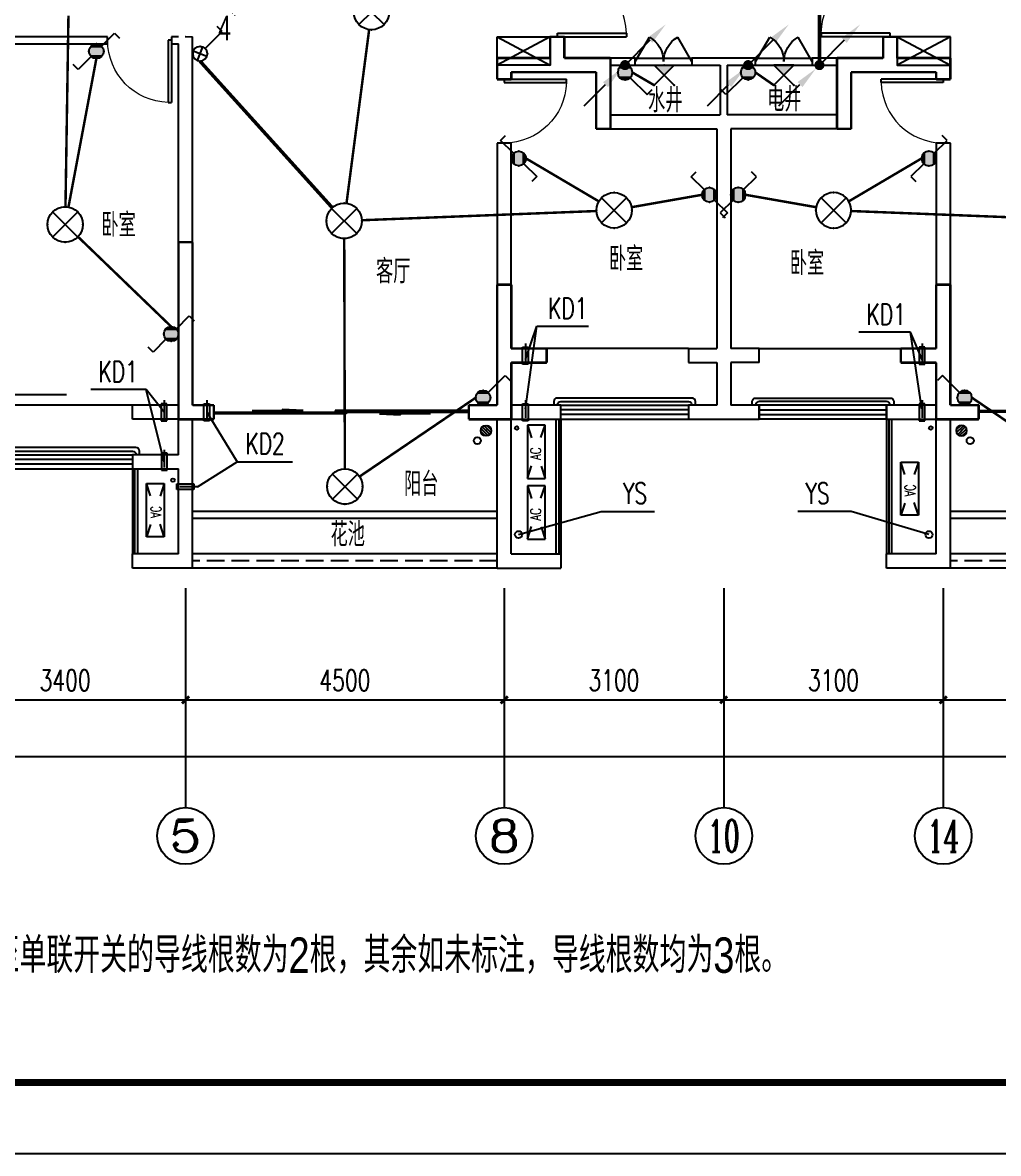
# Model space of a CAD drawing. Extents: x -993182 to -819982, y 169304 to 600104.
# Drawn here: x -979249 to -965471, y 298104 to 314068 of the extents above; entities that cross this region are included whole.
import ezdxf
from ezdxf.enums import TextEntityAlignment as Align

# ---------------------------------------------------------------- set-up
doc = ezdxf.new("R2010")
doc.units = 0
doc.header["$LTSCALE"] = 1000
doc.header["$MEASUREMENT"] = 0
doc.linetypes.add('DASH', pattern=[0.35, 0.25, -0.1])
for name, color, linetype in [('AXIS', 3, 'Continuous'), ('AXIS_TEXT', 7, 'Continuous'), ('DIM-照明', 3, 'Continuous'), ('DIM_LEAD', 3, 'Continuous'), ('EQUIP-照明', 3, 'Continuous'), ('kan', 146, 'Continuous'), ('KTIAO', 124, 'Continuous'), ('LWIRE', 4, 'Continuous'), ('PUB_TEXT', 7, 'Continuous'), ('PUB_TITLE', 146, 'Continuous'), ('TEL_TEXT', 7, 'Continuous'), ('VPIPE-污水', 2, 'Continuous'), ('WALL', 4, 'Continuous'), ('WINDOW', 2, 'Continuous'), ('WIRE-应急', 1, 'DASH'), ('WIRE-照明', 1, 'Continuous'), ('冷凝水管', 6, 'Continuous'), ('家具', 187, 'Continuous'), ('栏杆', 169, 'Continuous'), ('空调、空调洞', 66, 'Continuous'), ('面层', 215, 'Continuous')]:
    doc.layers.add(name, color=color, linetype=linetype)
doc.layers.add('RENDERING', color=125, linetype='Continuous', lineweight=13)
doc.styles.add('_ROMANC', font='romanc__.ttf', dxfattribs={"width": 0.700005})
doc.styles.add('_TCH_AXIS', font='COMPLEX', dxfattribs={"bigfont": 'GBCBIG'})
doc.styles.add('_TCH_DIM', font='SIMPLEX', dxfattribs={"bigfont": 'GBCBIG'})
doc.styles.add('_TCH_DIM_T3', font='SIMPLEX', dxfattribs={"width": 0.705882, "bigfont": 'GBCBIG'})
doc.styles.add('_TEL_DIM', font='ICED', dxfattribs={"width": 0.8, "height": 3.5, "bigfont": 'BZHZ'})
doc.styles.add('COMPLEX', font='COMPLEX')
doc.styles.add('DIM_FONT', font='simplex_.ttf', dxfattribs={"width": 0.7, "bigfont": 'GBCBIG'})
doc.styles.get("Standard").update_dxf_attribs({"font": 'gbenor.shx', "bigfont": 'gbcbig.shx'})
doc.styles.add('电-ele', font='ICED.shx', dxfattribs={"width": 0.8, "bigfont": 'BZHZ.shx'})
doc.dimstyles.new('_TCH_ARCH&&100', dxfattribs={"dimtxt": 297.5, "dimasz": 100, "dimexe": 250, "dimexo": 300, "dimgap": 126.25, "dimtad": 1, "dimdec": 0, "dimzin": 0, "dimdsep": 46, "dimtxsty": '_TCH_DIM_T3', "dimblk": 'ARCHTICK', "dimcen": 0.09, "dimclrt": 7, "dimazin": 2, "dimtfac": 1, "dimtdec": 0, "dimtix": 1, "dimtmove": 2, "dimatfit": 3, "dimfxl": 0, "dimtolj": 1, "dimtzin": 0, "dimarcsym": 0})

# ---------------------------------------------------------------- blocks, each defined once
blk = doc.blocks.new('90304092557924')
at = {"layer": 'KTIAO'}
for p, q in [((-375, 125), (-198, 66)), ((-375, 125), (-375, -125)), ((375, 125), (-375, 125)), ((375, 125), (198, 66)), ((375, -125), (375, 125)), ((-203, -68), (-375, -125)), ((-375, -125), (375, -125)), ((200, -67), (375, -125))]:
    blk.add_line(p, q, dxfattribs=at)
at = {"layer": 'KTIAO', "style": '_ROMANC', "width": 0.7}
blk.add_text('AC', height=148.6, dxfattribs=at).set_placement((-113, -66))
at = {"layer": 'KTIAO', "style": 'DIM_FONT', "oblique": 0, "width": 0.6, "flags": 9}
for tag in ['XSIZE', 'YSIZE']:
    blk.add_attdef(tag, (-375, -125), '', height=0.5, dxfattribs=at)
blk = doc.blocks.new('TRHH')
at = {"color": 6}
for centre in [(-249202, -461390), (-233616, -461390), (-252617, -471151), (-230201, -471151), (-244307, -473179), (-238511, -473179)]:
    blk.add_circle(centre, 50, dxfattribs=at)
blk = doc.blocks.new('q4')
at = {"color": 3, "const_width": 35}
for points in [[(-524560, -496495), (-524560, -496195)], [(-524560, -496195), (-524360, -496195)], [(-524360, -496495), (-524360, -496195)], [(-519860, -496495), (-519860, -496195)], [(-519860, -496195), (-519660, -496195)], [(-519660, -496495), (-519660, -496195)], [(-525310, -496495), (-524560, -496495)], [(-525310, -496795), (-525310, -496495)], [(-524360, -496495), (-523710, -496495)], [(-523710, -497495), (-523710, -496495)], [(-520510, -496495), (-519860, -496495)], [(-520510, -497495), (-520510, -496495)], [(-519660, -496495), (-518910, -496495)], [(-518910, -496795), (-518910, -496495)], [(-525110, -496795), (-525310, -496795)], [(-525110, -496695), (-524560, -496695)], [(-525110, -496795), (-525110, -496695)], [(-524560, -496695), (-523910, -496695)], [(-523910, -497495), (-523910, -496695)], [(-520310, -496695), (-519660, -496695)], [(-520310, -497495), (-520310, -496695)], [(-519660, -496695), (-519110, -496695)], [(-519110, -496795), (-519110, -496695)], [(-518910, -496795), (-519110, -496795)], [(-523710, -497495), (-523910, -497495)], [(-520310, -497495), (-520510, -497495)], [(-529810, -501595), (-529810, -499095)], [(-529810, -499095), (-529610, -499095)], [(-529610, -501395), (-529610, -499095)], [(-525310, -500595), (-525310, -499695)], [(-525310, -499695), (-525110, -499695)], [(-525110, -500595), (-525110, -499695)], [(-519110, -500595), (-519110, -499695)], [(-519110, -499695), (-518910, -499695)], [(-518910, -500595), (-518910, -499695)], [(-525310, -501395), (-525310, -500595)], [(-525110, -500595), (-524610, -500595)], [(-524610, -500595), (-524610, -500795)], [(-519610, -500595), (-519110, -500595)], [(-519610, -500795), (-519610, -500595)], [(-518910, -501395), (-518910, -500595)], [(-525110, -501595), (-525110, -500795)], [(-525110, -500795), (-524610, -500795)], [(-519610, -500795), (-519110, -500795)], [(-519110, -501595), (-519110, -500795)], [(-529610, -501395), (-529310, -501395)], [(-529310, -501395), (-529310, -501595)], [(-525710, -501395), (-525310, -501395)], [(-525710, -501595), (-525710, -501395)], [(-518910, -501395), (-518510, -501395)], [(-518510, -501395), (-518510, -501595)], [(-529810, -501595), (-529310, -501595)], [(-525710, -501595), (-525110, -501595)], [(-519110, -501595), (-518510, -501595)]]:
    blk.add_lwpolyline(points, dxfattribs=at)
blk = doc.blocks.new('A$C06D6341B')
at = {"layer": '空调、空调洞', "linetype": 'DASH'}
for p, q in [((40, 0), (40, 340)), ((80, 290), (0, 290)), ((0, 290), (0, 50)), ((80, 50), (80, 290)), ((0, 50), (80, 50))]:
    blk.add_line(p, q, dxfattribs=at)
blk = doc.blocks.new('$lvtry$00000171')
for p, q in [((-74, 11), (-11, 74)), ((-70, -27), (27, 70)), ((-53, -53), (53, 53)), ((-27, -70), (70, 27)), ((11, -74), (74, -11))]:
    blk.add_line(p, q)
blk.add_circle((0, 0), 75)
blk.add_point((0, 0))
blk = doc.blocks.new('kt')
at = {"layer": 'DIM_LEAD'}
for p, q in [((-435444, -797559), (-435281, -797092)), ((-435442, -798259), (-435281, -797092)), ((-435442, -798259), (-435281, -797092)), ((-435442, -798259), (-435281, -797092)), ((-435442, -798259), (-435281, -797092)), ((-435442, -798259), (-435281, -797092)), ((-435281, -797092), (-434552, -797092)), ((-430007, -797175), (-430735, -797175)), ((-429846, -798259), (-430007, -797175)), ((-429846, -798259), (-430007, -797175)), ((-429846, -798259), (-430007, -797175)), ((-429846, -798259), (-430007, -797175)), ((-429846, -798259), (-430007, -797175)), ((-429844, -797559), (-430007, -797175)), ((-440799, -797985), (-441580, -797985)), ((-440544, -799004), (-440799, -797985)), ((-440544, -799004), (-440799, -797985)), ((-440544, -799004), (-440799, -797985)), ((-440544, -799004), (-440799, -797985)), ((-440544, -799004), (-440799, -797985)), ((-440546, -798304), (-440799, -797985)), ((-439944, -798304), (-439515, -799004)), ((-439944, -798304), (-439515, -799004)), ((-439944, -798304), (-439515, -799004)), ((-439944, -798304), (-439515, -799004)), ((-439944, -798304), (-439515, -799004)), ((-440076, -799358), (-439515, -799004)), ((-439515, -799004), (-438735, -799004))]:
    blk.add_line(p, q, dxfattribs=at)
at = {"layer": 'VPIPE-污水'}
for centre in [(-436124, -798706, -76424), (-429164, -798706, -76424)]:
    blk.add_circle(centre, 50, dxfattribs=at)
at = {"layer": '冷凝水管'}
for centre in [(-435567, -798527, -76424), (-429721, -798527, -76424), (-440422, -799264, -76424)]:
    blk.add_circle(centre, 25, dxfattribs=at)
at = {"layer": '家具', "rotation": 89.99999999999999}
blk.add_blockref('$lvtry$00000171', (-436001, -798565, -76424), dxfattribs=at)
at = {"layer": '家具', "yscale": -1, "rotation": 90.00000000000001}
blk.add_blockref('$lvtry$00000171', (-429287, -798565, -76424), dxfattribs=at)
at = {"layer": '空调、空调洞', "xscale": -1}
for p, rotation in [((-435484, -797334, -76424), 180), ((-439984, -798134, -76424), 180), ((-435484, -798134, -76424), 180), ((-440076, -799318, -76424), 90)]:
    blk.add_blockref('A$C06D6341B', p, dxfattribs=dict(at, rotation=rotation))
at = {"layer": '空调、空调洞'}
for p, rotation in [((-429804, -797334, -76424), 180.0000000000046), ((-440506, -798134, -76424), 180), ((-429804, -798134, -76424), 180.0000000000046), ((-440504, -798834, -76424), 180)]:
    blk.add_blockref('A$C06D6341B', p, dxfattribs=dict(at, rotation=rotation))
at = {"layer": 'DIM_LEAD', "color": 7, "style": '_TCH_DIM', "width": 0.705882}
for s, p in [('KD1', (-435127, -796987)), ('KD1', (-430630, -797070)), ('KD1', (-441475, -797880)), ('KD2', (-439400, -798899))]:
    blk.add_text(s, height=297.5, dxfattribs=at).set_placement(p)
blk = doc.blocks.new('trh')
at = {"layer": 'DIM_LEAD'}
for p, q in [((-244307, -473179), (-243142, -472851)), ((-243142, -472851), (-242388, -472851)), ((-239608, -472851), (-240362, -472851)), ((-238511, -473179), (-239608, -472851))]:
    blk.add_line(p, q, dxfattribs=at)
at = {"layer": 'DIM_LEAD', "color": 7, "style": '_TCH_DIM', "width": 0.705882}
for p in [(-242833, -472746), (-240257, -472746)]:
    blk.add_text('YS', height=297.5, dxfattribs=at).set_placement(p)
blk = doc.blocks.new('$DorLib2D$00000131')
at = {"color": 0, "linetype": 'Continuous'}
for p, q in [((0.15, 0.125), (0.2319, 0.1973)), ((0.2319, 0.1973), (0.2319, 0.125)), ((-0.5, 0.125), (-0.5, 0)), ((0.0192, 0.125), (-0.5, 0.125)), ((0.0192, 0), (0.0192, 0.125)), ((0.35, 0.125), (0.15, 0.125)), ((-0.5, 0), (0.0192, 0)), ((-0.024, 0), (0.5, 0)), ((-0.024, -0.125), (-0.024, 0)), ((0.5, 0), (0.5, -0.125)), ((-0.35, -0.125), (-0.15, -0.125)), ((-0.2319, -0.1973), (-0.2319, -0.125)), ((-0.15, -0.125), (-0.2319, -0.1973)), ((0.5, -0.125), (-0.024, -0.125))]:
    blk.add_line(p, q, dxfattribs=at)
blk = doc.blocks.new('$DorLib2D$00000001')
for p, q in [((0.45, 0.975), (0.5, 0.975)), ((0.45, 0), (0.45, 0.975)), ((0.5, 0), (0.5, 0.975)), ((0.5, 0), (0.45, 0))]:
    blk.add_line(p, q)
at = {"lineweight": 13}
blk.add_arc((0.475, 0), 0.975, 91.4693, 180, dxfattribs=at)
blk = doc.blocks.new('$WINLIB2D$00000001')
at = {"color": 0}
for points in [[(-0.5, 0.5), (-0.5, -0.5)], [(-0.5, 0.5), (0.5, 0.5)], [(0.5, -0.5), (0.5, 0.5)], [(0.5, 0.1667), (-0.5, 0.1667)], [(0.5, -0.1667), (-0.5, -0.1667)], [(-0.5, -0.5), (0.5, -0.5)]]:
    blk.add_lwpolyline(points, dxfattribs=at)
blk = doc.blocks.new('$DorLib2D$00000231')
at = {"color": 0}
for p, q in [((-0.5, 0), (-0.25, 0.433)), ((0.5, 0), (0.25, 0.433))]:
    blk.add_line(p, q, dxfattribs=at)
for centre, start, end in [((-0.5, 0), 0, 60), ((0.5, 0), 120, 180)]:
    blk.add_arc(centre, 0.5, start, end, dxfattribs=at)
blk = doc.blocks.new('_AXISO')
blk.add_circle((0, 0), 0.5)
at = {"layer": 'AXIS_TEXT', "style": 'COMPLEX', "width": 1.041667}
blk.add_attdef('A', text='', height=0.56, dxfattribs=at).set_placement((-0.25, -0.28), (0.25, -0.28), align=Align.FIT)
blk = doc.blocks.new('_ArchTick')
at = {"color": 0, "linetype": 'ByBlock', "const_width": 0.4}
blk.add_lwpolyline([(-0.5, -0.5), (0.5, 0.5)], dxfattribs=at)
blk = doc.blocks.new('*D886')
at = {"layer": 'AXIS', "color": 0, "lineweight": -2}
for p, q in [((-343309, -438237), (-343309, -440863)), ((-287609, -438237), (-287609, -440863)), ((-343309, -440613), (-287609, -440613))]:
    blk.add_line(p, q, dxfattribs=at)
at = {"layer": 'Defpoints', "color": 0}
for p in [(-343309, -437937), (-287609, -437937), (-287609, -440613)]:
    blk.add_point(p, dxfattribs=at)
at = {"layer": 'AXIS', "color": 0, "lineweight": -2, "xscale": 100, "yscale": 100, "zscale": 100, "rotation": 180}
blk.add_blockref('_ArchTick', (-343309, -440613), dxfattribs=at)
at = {"layer": 'AXIS', "color": 0, "lineweight": -2, "xscale": 100, "yscale": 100, "zscale": 100}
blk.add_blockref('_ArchTick', (-287609, -440613), dxfattribs=at)
at = {"layer": 'AXIS', "color": 7, "insert": (-315459, -440338), "char_height": 297.5, "attachment_point": 5, "style": '_TCH_DIM_T3'}
blk.add_mtext('\\A1;55700', dxfattribs=at)
blk = doc.blocks.new('*D889')
at = {"layer": 'AXIS', "color": 0, "lineweight": -2}
for p, q in [((-341509, -438237), (-341509, -440063)), ((-338109, -438237), (-338109, -440063)), ((-341509, -439813), (-338109, -439813))]:
    blk.add_line(p, q, dxfattribs=at)
at = {"layer": 'Defpoints', "color": 0}
for p in [(-341509, -437937), (-338109, -437937), (-338109, -439813)]:
    blk.add_point(p, dxfattribs=at)
at = {"layer": 'AXIS', "color": 0, "lineweight": -2, "xscale": 100, "yscale": 100, "zscale": 100, "rotation": 180}
blk.add_blockref('_ArchTick', (-341509, -439813), dxfattribs=at)
at = {"layer": 'AXIS', "color": 0, "lineweight": -2, "xscale": 100, "yscale": 100, "zscale": 100}
blk.add_blockref('_ArchTick', (-338109, -439813), dxfattribs=at)
at = {"layer": 'AXIS', "color": 7, "insert": (-339809, -439538), "char_height": 297.5, "attachment_point": 5, "style": '_TCH_DIM_T3'}
blk.add_mtext('\\A1;3400', dxfattribs=at)
blk = doc.blocks.new('*D890')
at = {"layer": 'AXIS', "color": 0, "lineweight": -2}
for p, q in [((-338109, -438237), (-338109, -440063)), ((-333609, -438237), (-333609, -440063)), ((-338109, -439813), (-333609, -439813))]:
    blk.add_line(p, q, dxfattribs=at)
at = {"layer": 'Defpoints', "color": 0}
for p in [(-338109, -437937), (-333609, -437937), (-333609, -439813)]:
    blk.add_point(p, dxfattribs=at)
at = {"layer": 'AXIS', "color": 0, "lineweight": -2, "xscale": 100, "yscale": 100, "zscale": 100, "rotation": 180}
blk.add_blockref('_ArchTick', (-338109, -439813), dxfattribs=at)
at = {"layer": 'AXIS', "color": 0, "lineweight": -2, "xscale": 100, "yscale": 100, "zscale": 100}
blk.add_blockref('_ArchTick', (-333609, -439813), dxfattribs=at)
at = {"layer": 'AXIS', "color": 7, "insert": (-335859, -439538), "char_height": 297.5, "attachment_point": 5, "style": '_TCH_DIM_T3'}
blk.add_mtext('\\A1;4500', dxfattribs=at)
blk = doc.blocks.new('*D891')
at = {"layer": 'AXIS', "color": 0, "lineweight": -2}
for p, q in [((-333609, -438237), (-333609, -440063)), ((-330509, -438237), (-330509, -440063)), ((-333609, -439813), (-330509, -439813))]:
    blk.add_line(p, q, dxfattribs=at)
at = {"layer": 'Defpoints', "color": 0}
for p in [(-333609, -437937), (-330509, -437937), (-330509, -439813)]:
    blk.add_point(p, dxfattribs=at)
at = {"layer": 'AXIS', "color": 0, "lineweight": -2, "xscale": 100, "yscale": 100, "zscale": 100, "rotation": 180}
blk.add_blockref('_ArchTick', (-333609, -439813), dxfattribs=at)
at = {"layer": 'AXIS', "color": 0, "lineweight": -2, "xscale": 100, "yscale": 100, "zscale": 100}
blk.add_blockref('_ArchTick', (-330509, -439813), dxfattribs=at)
at = {"layer": 'AXIS', "color": 7, "insert": (-332059, -439538), "char_height": 297.5, "attachment_point": 5, "style": '_TCH_DIM_T3'}
blk.add_mtext('\\A1;3100', dxfattribs=at)
blk = doc.blocks.new('*D892')
at = {"layer": 'AXIS', "color": 0, "lineweight": -2}
for p, q in [((-330509, -438237), (-330509, -440063)), ((-327409, -438237), (-327409, -440063)), ((-330509, -439813), (-327409, -439813))]:
    blk.add_line(p, q, dxfattribs=at)
at = {"layer": 'Defpoints', "color": 0}
for p in [(-330509, -437937), (-327409, -437937), (-327409, -439813)]:
    blk.add_point(p, dxfattribs=at)
at = {"layer": 'AXIS', "color": 0, "lineweight": -2, "xscale": 100, "yscale": 100, "zscale": 100, "rotation": 180}
blk.add_blockref('_ArchTick', (-330509, -439813), dxfattribs=at)
at = {"layer": 'AXIS', "color": 0, "lineweight": -2, "xscale": 100, "yscale": 100, "zscale": 100}
blk.add_blockref('_ArchTick', (-327409, -439813), dxfattribs=at)
at = {"layer": 'AXIS', "color": 7, "insert": (-328959, -439538), "char_height": 297.5, "attachment_point": 5, "style": '_TCH_DIM_T3'}
blk.add_mtext('\\A1;3100', dxfattribs=at)
blk = doc.blocks.new('*D893')
at = {"layer": 'AXIS', "color": 0, "lineweight": -2}
for p, q in [((-327409, -438237), (-327409, -440063)), ((-322909, -438237), (-322909, -440063)), ((-327409, -439813), (-322909, -439813))]:
    blk.add_line(p, q, dxfattribs=at)
at = {"layer": 'Defpoints', "color": 0}
for p in [(-327409, -437937), (-322909, -437937), (-322909, -439813)]:
    blk.add_point(p, dxfattribs=at)
at = {"layer": 'AXIS', "color": 0, "lineweight": -2, "xscale": 100, "yscale": 100, "zscale": 100, "rotation": 180}
blk.add_blockref('_ArchTick', (-327409, -439813), dxfattribs=at)
at = {"layer": 'AXIS', "color": 0, "lineweight": -2, "xscale": 100, "yscale": 100, "zscale": 100}
blk.add_blockref('_ArchTick', (-322909, -439813), dxfattribs=at)
at = {"layer": 'AXIS', "color": 7, "insert": (-325159, -439538), "char_height": 297.5, "attachment_point": 5, "style": '_TCH_DIM_T3'}
blk.add_mtext('\\A1;4500', dxfattribs=at)
blk = doc.blocks.new('$equip$00002539')
for p, q in [((-0.354, 0.354), (0.354, -0.354)), ((0.354, 0.354), (-0.354, -0.354))]:
    blk.add_line(p, q)
at = {"const_width": 0.04}
blk.add_lwpolyline([(-0.5, 0, 1), (0.5, 0, 1), (-0.5, 0, 0.911406)], format="xyb", dxfattribs=at)
blk.add_circle((0, 0), 0.5)
for p in [(0, 0.5), (-0.5, 0), (0.5, 0), (0, -0.5)]:
    blk.add_point(p)
at = {"color": 7, "style": '_TEL_DIM', "flags": 1}
blk.add_attdef('A', text='', height=0.00002, dxfattribs=at).set_placement((0, 0), align=Align.MIDDLE_CENTER)
blk = doc.blocks.new('$equip$00001208')
for p, q in [((0.147, 0.356), (0.512, 0.72)), ((0.512, 0.72), (0.653, 0.579)), ((-0.147, 0.061), (-0.512, -0.304)), ((-0.512, -0.304), (-0.653, -0.162))]:
    blk.add_line(p, q)
blk.add_circle((0, 0.208), 0.208)
for points in [[(-0.104, 0.389), (0.104, 0.389), (-0.18, 0.312), (0.18, 0.312)], [(0, 0.417), (0, 0.417), (-0.104, 0.389), (0.104, 0.389)], [(-0.18, 0.312), (0.18, 0.312), (-0.208, 0.208), (0.208, 0.208)], [(-0.18, 0.104), (0.18, 0.104), (-0.208, 0.208), (0.208, 0.208)], [(-0.104, 0.028), (0.104, 0.028), (-0.18, 0.104), (0.18, 0.104)], [(0, 0), (0, 0), (-0.104, 0.028), (0.104, 0.028)]]:
    blk.add_solid(points)
at = {"layer": 'EQUIP-照明'}
for p in [(0, 0.417), (-0.208, 0.208), (0, 0), (0.208, 0.208)]:
    blk.add_point(p, dxfattribs=at)
at = {"layer": 'EQUIP-照明', "flags": 9}
blk.add_attdef('A', (0, 0), '', height=0.00002, dxfattribs=at)
blk = doc.blocks.new('$equip$00001154')
for p, q in [((0, 0.283), (0, -0.283)), ((0, 0.283), (0.566, -0.283)), ((0.566, 0.283), (0, -0.283))]:
    blk.add_line(p, q)
for p in [(0, 0.004), (0.283, 0), (0.566, 0.283), (0.566, -0.283)]:
    blk.add_point(p)
blk.add_solid([(0, -0.283), (0.283, 0), (0, 0.283)])
at = {"layer": 'TEL_TEXT', "style": '_TEL_DIM', "flags": 1}
blk.add_attdef('A', text='', height=0.00002, dxfattribs=at).set_placement((0, 0), align=Align.MIDDLE_CENTER)
blk = doc.blocks.new('$equip$00001962')
for p, q in [((0.147, 0.356), (0.625, 0.833)), ((0.625, 0.833), (0.766, 0.692))]:
    blk.add_line(p, q)
blk.add_circle((0, 0.208), 0.208)
for p in [(0, 0.417), (-0.208, 0.208), (0, 0), (0.208, 0.208)]:
    blk.add_point(p)
for points in [[(-0.104, 0.389), (0.104, 0.389), (-0.18, 0.313), (0.18, 0.313)], [(0, 0.417), (0, 0.417), (-0.104, 0.389), (0.104, 0.389)], [(-0.18, 0.313), (0.18, 0.313), (-0.208, 0.208), (0.208, 0.208)], [(-0.18, 0.104), (0.18, 0.104), (-0.208, 0.208), (0.208, 0.208)], [(-0.104, 0.028), (0.104, 0.028), (-0.18, 0.104), (0.18, 0.104)], [(0, 0), (0, 0), (-0.104, 0.028), (0.104, 0.028)]]:
    blk.add_solid(points)
at = {"layer": 'TEL_TEXT', "style": '_TEL_DIM', "flags": 1}
blk.add_attdef('A', text='', height=0.00002, dxfattribs=at).set_placement((0, 0), align=Align.MIDDLE_CENTER)
blk = doc.blocks.new('$TelecSys$00000081')
for p, q in [((0.104, 0.104), (0.104, 0.104)), ((-0.104, -0.104), (-0.104, -0.104)), ((-1.15, -1.15), (-0.55, -0.55))]:
    blk.add_line(p, q)
at = {"const_width": 0.142}
blk.add_lwpolyline([(0.071, 0, 1), (-0.071, 0, 1)], format="xyb", close=True, dxfattribs=at)
blk.add_solid([(-0.62, -0.48), (-0.48, -0.62), (-0.1, -0.1)])
at = {"width": 0.8, "flags": 9}
blk.add_attdef('A', (0, 0), '', height=0.00002, rotation=180, dxfattribs=at)
blk = doc.blocks.new('$TelecSys$00000079')
for p, q in [((0.7, 0.7), (0, 0)), ((0.104, 0.104), (0.104, 0.104)), ((-0.104, -0.104), (-0.104, -0.104))]:
    blk.add_line(p, q)
at = {"const_width": 0.142}
blk.add_lwpolyline([(-0.071, 0, 1), (0.071, 0, 1)], format="xyb", close=True, dxfattribs=at)
blk.add_solid([(0.63, 0.77), (0.77, 0.63), (1.15, 1.15)])
at = {"width": 0.8, "flags": 9}
blk.add_attdef('A', (0, 0), '', height=0.00002, dxfattribs=at)
blk = doc.blocks.new('$TELECSYS$00000095')
blk.add_line((0.4, 0.4), (-0.4, -0.4))
at = {"width": 0.8}
blk.add_attdef('N', text='', height=1, dxfattribs=at).set_placement((-0.017, 1.056), align=Align.MIDDLE)
blk = doc.blocks.new('$TelecSys$00000152')
blk.add_blockref('$TELECSYS$00000095', (0, 0))
at = {"style": '_TEL_DIM', "width": 0.7}
blk.add_attdef('N', text='', height=0.875, dxfattribs=at).set_placement((-0.015, 0.924), align=Align.MIDDLE)
blk = doc.blocks.new('$equip$00003183')
for p, q in [((0.147, 0.356), (0.625, 0.833)), ((0.625, 0.833), (0.766, 0.692)), ((-0.076, 0.402), (0.076, 0.014)), ((-0.194, 0.132), (0.194, 0.285))]:
    blk.add_line(p, q)
blk.add_circle((0, 0.208), 0.208)
for p in [(0, 0.417), (-0.208, 0.208), (0, 0), (0.208, 0.208)]:
    blk.add_point(p)
at = {"flags": 9}
blk.add_attdef('A', (0, 0), '', height=0.00002, dxfattribs=at)
blk = doc.blocks.new('5#、7#楼参照')
at = {"layer": 'AXIS'}
for p, q in [((-338108.8, -439891.3), (-338108.8, -441333.5)), ((-333608.8, -439891.3), (-333608.8, -441333.5)), ((-330508.8, -439891.3), (-330508.8, -441333.5)), ((-327408.8, -439891.3), (-327408.8, -441333.5))]:
    blk.add_line(p, q, dxfattribs=at)
at = {"layer": 'DIM_LEAD', "color": 245}
blk.add_line((-340558.9, -435500.4), (-339789.5, -435500.4), dxfattribs=at)
at = {"layer": 'kan'}
for p, q in [((-332808.8, -435850.9), (-332808.8, -437750.9)), ((-328208.8, -435850.9), (-328208.8, -437750.9)), ((-338858.8, -436550.9), (-338858.8, -437750.9))]:
    blk.add_line(p, q, dxfattribs=at)
at = {"layer": 'kan', "color": 124, "elevation": 0}
for points in [[(-333708.8, -437150.9), (-338008.8, -437150.9), (-338008.8, -437150.9)], [(-333708.8, -437250.9), (-338008.8, -437250.9)], [(-323008.8, -437150.9), (-327308.8, -437150.9), (-327308.8, -437150.9)], [(-323008.8, -437250.9), (-327308.8, -437250.9)]]:
    blk.add_lwpolyline(points, dxfattribs=at)
at = {"layer": 'kan'}
for points in [[(-333708.8, -437750.9), (-338008.8, -437750.9)], [(-323008.8, -437750.9), (-327308.8, -437750.9)], [(-333708.8, -437950.9), (-338008.8, -437950.9)], [(-323008.8, -437950.9), (-327308.8, -437950.9)]]:
    blk.add_lwpolyline(points, dxfattribs=at)
at = {"layer": 'kan', "linetype": 'DASH'}
for points in [[(-333708.8, -437850.9), (-338008.8, -437850.9)], [(-323008.8, -437850.9), (-327308.8, -437850.9)]]:
    blk.add_lwpolyline(points, dxfattribs=at)
at = {"layer": 'PUB_TITLE'}
blk.add_lwpolyline([(-354342.7, -446215.5), (-270242.7, -446215.5), (-270242.7, -386815.5), (-354342.7, -386815.5)], close=True, dxfattribs=at)
at = {"layer": 'PUB_TITLE', "const_width": 100}
blk.add_lwpolyline([(-351842.7, -445215.5), (-271242.7, -445215.5), (-271242.7, -387815.5), (-351842.7, -387815.5)], close=True, dxfattribs=at)
at = {"layer": 'WALL'}
for p, q in [((-339208.8, -430450.9), (-341408.8, -430450.9)), ((-341408.8, -430550.9), (-339208.8, -430550.9)), ((-339208.8, -430550.9), (-339208.8, -430450.9)), ((-338208.8, -430450.9), (-338308.8, -430450.9)), ((-338308.8, -430450.9), (-338308.8, -430550.9)), ((-338308.8, -430550.9), (-338208.8, -430550.9)), ((-338208.8, -435650.9), (-338208.8, -430550.9)), ((-338112.6, -430447.3), (-338108.9, -430447.2)), ((-338108.9, -430447.2), (-338008.8, -430450.9)), ((-338008.8, -430550.9), (-338008.8, -430450.9)), ((-338008.8, -435650.9), (-338008.8, -430550.9)), ((-332758.8, -430450.9), (-332958.8, -430450.9)), ((-332958.8, -430450.9), (-332958.8, -430750.9)), ((-332758.8, -430750.9), (-332758.8, -430450.9)), ((-328058.8, -430450.9), (-328258.8, -430450.9)), ((-328258.8, -430450.9), (-328258.8, -430750.9)), ((-328058.8, -430750.9), (-328058.8, -430450.9)), ((-333708.8, -430750.9), (-333708.8, -431050.9)), ((-333708.8, -430750.9), (-332958.8, -430750.9)), ((-332758.8, -430750.9), (-332208.8, -430750.9)), ((-332208.8, -430750.9), (-332108.8, -430750.9)), ((-331758.8, -430750.9), (-332108.8, -430750.9)), ((-332108.8, -430850.9), (-331758.8, -430850.9)), ((-332108.8, -430950.9), (-332108.8, -430850.9)), ((-331758.8, -430850.9), (-331758.8, -430750.9)), ((-330508.8, -430750.9), (-330958.8, -430750.9)), ((-330958.8, -430750.9), (-330958.8, -430850.9)), ((-330958.8, -430850.9), (-330558.8, -430850.9)), ((-330558.8, -430850.9), (-330558.8, -431550.9)), ((-330058.8, -430750.9), (-330508.8, -430750.9)), ((-330458.8, -430850.9), (-330458.8, -431550.9)), ((-330458.8, -430850.9), (-330058.8, -430850.9)), ((-330058.8, -430850.9), (-330058.8, -430750.9)), ((-328808.8, -430750.9), (-329258.8, -430750.9)), ((-329258.8, -430750.9), (-329258.8, -430850.9)), ((-329258.8, -430850.9), (-328908.8, -430850.9)), ((-328908.8, -430850.9), (-328908.8, -431550.9)), ((-328258.8, -430750.9), (-328808.8, -430750.9)), ((-327308.8, -430750.9), (-328058.8, -430750.9)), ((-327308.8, -431050.9), (-327308.8, -430750.9)), ((-333508.8, -431050.9), (-333508.8, -430950.9)), ((-333508.8, -430950.9), (-332858.8, -430950.9)), ((-332858.8, -430950.9), (-332308.8, -430950.9)), ((-332308.8, -430950.9), (-332308.8, -431750.9)), ((-332108.8, -430950.9), (-332108.8, -431550.9)), ((-332108.8, -430950.9), (-332108.8, -430950.9)), ((-328708.8, -430950.9), (-328708.8, -431750.9)), ((-328158.8, -430950.9), (-328708.8, -430950.9)), ((-327508.8, -430950.9), (-328158.8, -430950.9)), ((-327508.8, -430950.9), (-327508.8, -431050.9)), ((-333708.8, -431050.9), (-333508.8, -431050.9)), ((-327508.8, -431050.9), (-327308.8, -431050.9)), ((-332108.8, -431550.9), (-330558.8, -431550.9)), ((-328908.8, -431550.9), (-330458.8, -431550.9)), ((-332308.8, -431750.9), (-330608.8, -431750.9)), ((-330608.8, -431750.9), (-330608.8, -434850.9)), ((-328708.8, -431750.9), (-330408.8, -431750.9)), ((-330408.8, -431750.9), (-330408.8, -434850.9)), ((-333508.8, -431950.9), (-333708.8, -431950.9)), ((-333708.8, -431950.9), (-333708.8, -434950.9)), ((-333508.8, -434850.9), (-333508.8, -431950.9)), ((-327308.8, -431950.9), (-327508.8, -431950.9)), ((-327508.8, -431950.9), (-327508.8, -434850.9)), ((-327308.8, -434950.9), (-327308.8, -431950.9)), ((-333508.8, -434850.9), (-333008.8, -434850.9)), ((-333008.8, -434850.9), (-333008.8, -435050.9)), ((-331008.8, -434850.9), (-330608.8, -434850.9)), ((-331008.8, -434850.9), (-331008.8, -435050.9)), ((-330008.8, -434850.9), (-330408.8, -434850.9)), ((-330008.8, -435050.9), (-330008.8, -434850.9)), ((-327508.8, -434850.9), (-328008.8, -434850.9)), ((-328008.8, -435050.9), (-328008.8, -434850.9)), ((-333708.8, -435650.9), (-333708.8, -434950.9)), ((-327308.8, -435650.9), (-327308.8, -434950.9)), ((-333508.8, -435050.9), (-333008.8, -435050.9)), ((-333508.8, -435650.9), (-333508.8, -435050.9)), ((-331008.8, -435050.9), (-330608.8, -435050.9)), ((-330608.8, -435050.9), (-330608.8, -435650.9)), ((-330408.8, -435050.9), (-330408.8, -435650.9)), ((-330008.8, -435050.9), (-330408.8, -435050.9)), ((-327508.8, -435050.9), (-328008.8, -435050.9)), ((-327508.8, -435650.9), (-327508.8, -435050.9)), ((-338208.8, -435650.9), (-338858.8, -435650.9)), ((-338858.8, -435850.9), (-338858.8, -435650.9)), ((-337708.8, -435650.9), (-338008.8, -435650.9)), ((-337708.8, -435850.9), (-337708.8, -435650.9)), ((-333708.8, -435650.9), (-334108.8, -435650.9)), ((-334108.8, -435650.9), (-334108.8, -435850.9)), ((-332808.8, -435650.9), (-333508.8, -435650.9)), ((-332808.8, -435850.9), (-332808.8, -435650.9)), ((-330608.8, -435650.9), (-331008.8, -435650.9)), ((-331008.8, -435650.9), (-331008.8, -435850.9)), ((-330008.8, -435650.9), (-330408.8, -435650.9)), ((-330008.8, -435850.9), (-330008.8, -435650.9)), ((-327508.8, -435650.9), (-328208.8, -435650.9)), ((-328208.8, -435650.9), (-328208.8, -435850.9)), ((-326908.8, -435650.9), (-327308.8, -435650.9)), ((-326908.8, -435850.9), (-326908.8, -435650.9)), ((-338208.8, -435850.9), (-338858.8, -435850.9)), ((-338208.8, -436350.9), (-338208.8, -435850.9)), ((-338008.8, -435850.9), (-337708.8, -435850.9)), ((-338008.8, -436450.9), (-338008.8, -435850.9)), ((-334108.8, -435850.9), (-333708.8, -435850.9)), ((-333708.8, -437950.9), (-333708.8, -435850.9)), ((-333508.8, -435850.9), (-332808.8, -435850.9)), ((-333508.8, -437750.9), (-333508.8, -435850.9)), ((-331008.8, -435850.9), (-330508.8, -435850.9)), ((-330508.8, -435850.9), (-330008.8, -435850.9)), ((-328208.8, -435850.9), (-327508.8, -435850.9)), ((-327508.8, -437750.9), (-327508.8, -435850.9)), ((-327308.8, -435850.9), (-326908.8, -435850.9)), ((-327308.8, -437950.9), (-327308.8, -435850.9)), ((-338208.8, -436350.9), (-338858.8, -436350.9)), ((-338858.8, -436350.9), (-338858.8, -436550.9)), ((-338008.8, -437950.9), (-338008.8, -436450.9)), ((-338858.8, -436550.9), (-338208.8, -436550.9)), ((-338208.8, -437750.9), (-338208.8, -436550.9)), ((-338208.8, -437750.9), (-338858.8, -437750.9)), ((-338858.8, -437950.9), (-338858.8, -437750.9)), ((-333508.8, -437750.9), (-332808.8, -437750.9)), ((-332808.8, -437750.9), (-332808.8, -437950.9)), ((-327508.8, -437750.9), (-328208.8, -437750.9)), ((-328208.8, -437950.9), (-328208.8, -437750.9)), ((-338008.8, -437950.9), (-338858.8, -437950.9)), ((-333708.8, -437950.9), (-332808.8, -437950.9)), ((-327308.8, -437950.9), (-328208.8, -437950.9))]:
    blk.add_line(p, q, dxfattribs=at)
at = {"layer": 'WINDOW'}
for p, q in [((-331758.8, -430750.9, 0), (-330958.8, -430750.9, 0)), ((-331758.8, -430850.9, 0), (-330958.8, -430850.9, 0)), ((-330058.8, -430750.9, 0), (-329258.8, -430750.9, 0)), ((-330058.8, -430850.9, 0), (-329258.8, -430850.9, 0)), ((-331008.8, -434850.9), (-333008.8, -434850.9)), ((-330008.8, -434850.9), (-328008.8, -434850.9)), ((-338858.8, -435650.9), (-340958.8, -435650.9))]:
    blk.add_line(p, q, dxfattribs=at)
at = {"layer": '家具'}
for points in [[(-333708.8, -430450.9), (-332958.8, -430450.9), (-332958.8, -430850.9), (-333708.8, -430850.9)], [(-327308.8, -430450.9), (-328058.8, -430450.9), (-328058.8, -430850.9), (-327308.8, -430850.9)]]:
    blk.add_lwpolyline(points, close=True, dxfattribs=at)
for points in [[(-332958.8, -430450.9), (-333708.8, -430850.9)], [(-333708.8, -430450.9), (-332958.8, -430850.9)], [(-328058.8, -430450.9), (-327308.8, -430850.9)], [(-327308.8, -430450.9), (-328058.8, -430850.9)]]:
    blk.add_lwpolyline(points, dxfattribs=at)
at = {"layer": '栏杆'}
for p, q in [((-332878.8, -435850.9), (-332878.8, -437750.9)), ((-332838.8, -435850.9), (-332838.8, -437750.9)), ((-328178.8, -435850.9), (-328178.8, -437750.9)), ((-328138.8, -435850.9), (-328138.8, -437750.9)), ((-338828.8, -436550.9), (-338828.8, -437750.9)), ((-338788.8, -436550.9), (-338788.8, -437750.9))]:
    blk.add_line(p, q, dxfattribs=at)
for points in [[(-330908.8, -435650.9), (-330908.8, -435600.9, 0.4142136), (-330958.8, -435550.9), (-332858.8, -435550.9, 0.4142136), (-332908.8, -435600.9), (-332908.8, -435650.9)], [(-332858.8, -435650.9), (-332858.8, -435650.9, -0.4142136), (-332808.8, -435600.9), (-331008.8, -435600.9, -0.4142136), (-330958.8, -435650.9), (-330958.8, -435650.9)], [(-330108.8, -435650.9), (-330108.8, -435600.9, -0.4142136), (-330058.8, -435550.9), (-328158.8, -435550.9, -0.4142136), (-328108.8, -435600.9), (-328108.8, -435650.9)], [(-328158.8, -435650.9), (-328158.8, -435650.9, 0.4142136), (-328208.8, -435600.9), (-330008.8, -435600.9, 0.4142136), (-330058.8, -435650.9), (-330058.8, -435650.9)], [(-338758.8, -436350.9), (-338758.8, -436300.9, 0.4142136), (-338808.8, -436250.9), (-341008.8, -436250.9, 0.4142136), (-341058.8, -436300.9), (-341058.8, -436350.9)], [(-341008.8, -436350.9), (-341008.8, -436350.9, -0.4142136), (-340958.8, -436300.9), (-338858.8, -436300.9, -0.4142136), (-338808.8, -436350.9), (-338808.8, -436350.9)]]:
    blk.add_lwpolyline(points, format="xyb", dxfattribs=at)
at = {"color": 6}
blk.add_blockref('TRHH', (-89100, 35700), dxfattribs=at)
at = {"layer": 'AXIS'}
ref = blk.add_blockref('_AXISO', (-338108.8, -441733.5), dxfattribs=dict(at, xscale=800, yscale=800, zscale=800))
ref.add_attrib('A', '5', dxfattribs={"layer": 'AXIS_TEXT', "height": 452.5, "style": '_TCH_AXIS', "width": 1.5}).set_placement((-338335.1, -441959.8), (-337882.5, -441959.8), align=Align.FIT)
ref = blk.add_blockref('_AXISO', (-333608.8, -441733.5), dxfattribs=dict(at, xscale=800, yscale=800, zscale=800))
ref.add_attrib('A', '8', dxfattribs={"layer": 'AXIS_TEXT', "height": 452.5, "style": '_TCH_AXIS', "width": 1.5}).set_placement((-333835.1, -441959.8), (-333382.5, -441959.8), align=Align.FIT)
ref = blk.add_blockref('_AXISO', (-330508.8, -441733.5), dxfattribs=dict(at, xscale=800, yscale=800, zscale=800))
ref.add_attrib('A', '10', dxfattribs={"layer": 'AXIS_TEXT', "height": 452.55, "style": '_TCH_AXIS', "width": 0.724138}).set_placement((-330735.1, -441959.8), (-330282.5, -441959.8), align=Align.FIT)
ref = blk.add_blockref('_AXISO', (-327408.8, -441733.5), dxfattribs=dict(at, xscale=800, yscale=800, zscale=800))
ref.add_attrib('A', '14', dxfattribs={"layer": 'AXIS_TEXT', "height": 452.55, "style": '_TCH_AXIS', "width": 0.677419}).set_placement((-327635.1, -441959.8), (-327182.5, -441959.8), align=Align.FIT)
at = {"layer": 'RENDERING', "rotation": 90}
for p in [(-333156.6, -436310.5), (-333156.6, -437166.4)]:
    blk.add_blockref('90304092557924', p, dxfattribs=at)
at = {"layer": 'RENDERING', "xscale": -1, "rotation": 270}
for p in [(-327886, -436830.4), (-338534.9, -437133.9)]:
    blk.add_blockref('90304092557924', p, dxfattribs=at)
at = {"layer": 'WINDOW'}
for name, p, xscale, yscale, zscale, rotation in [('$DorLib2D$00000001', (-332858.8, -429950.9), 1000, 1000, 1000, 270), ('$DorLib2D$00000001', (-328158.8, -429950.9), 1000, -1000, 1000, 270), ('$DorLib2D$00000001', (-338758.8, -430500.9), 900, -900, 900, 359.9999999989485), ('$DorLib2D$00000231', (-331358.8, -430800.9), -800, 800, -800, 359.9999999999875), ('$DorLib2D$00000231', (-329658.8, -430800.9), -800, 800, -800, 359.9999999999882), ('$DorLib2D$00000001', (-333608.8, -431500.9), 900, -900, 900, 90.00000000003497), ('$DorLib2D$00000001', (-327408.8, -431500.9), 900, 900, 900, 90), ('$WINLIB2D$00000001', (-331908.8, -435750.9), -1800, 200, -1800, 180), ('$DorLib2D$00000131', (-325108.8, -435750.9), 3600, 200, 3600, 180), ('$WINLIB2D$00000001', (-339908.8, -436450.9), 2100, -200, 2100, 359.9999999999843)]:
    blk.add_blockref(name, p, dxfattribs=dict(at, xscale=xscale, yscale=yscale, zscale=zscale, rotation=rotation))
at = {"layer": 'WINDOW', "yscale": -200}
for name, p, xscale, zscale in [('$WINLIB2D$00000001', (-329108.8, -435750.9), -1800, -1800), ('$DorLib2D$00000131', (-335908.8, -435750.9), 3600, 3600)]:
    blk.add_blockref(name, p, dxfattribs=dict(at, xscale=xscale, zscale=zscale))
at = {"layer": '面层'}
for name, p in [('kt', (102134.9, 362553.2)), ('trh', (-89100, 35700)), ('q4', (191600.7, 65744.1))]:
    blk.add_blockref(name, p, dxfattribs=at)
at = {"layer": 'AXIS'}
for p1, p2, distance, picture, middle in [((-343308.8, -437936.5), (-287608.8, -437936.5), -2677, '*D886', (-315458.8, -440338.5)), ((-341508.8, -437936.5), (-338108.8, -437936.5), -1877, '*D889', (-339808.8, -439538.5)), ((-338108.8, -437936.5), (-333608.8, -437936.5), -1877, '*D890', (-335858.8, -439538.5)), ((-333608.8, -437936.5), (-330508.8, -437936.5), -1877, '*D891', (-332058.8, -439538.5)), ((-330508.8, -437936.5), (-327408.8, -437936.5), -1877, '*D892', (-328958.8, -439538.5)), ((-327408.8, -437936.5), (-322908.8, -437936.5), -1877, '*D893', (-325158.8, -439538.5))]:
    dim = blk.add_aligned_dim(p1=p1, p2=p2, distance=distance, dimstyle='_TCH_ARCH&&100', dxfattribs=at)
    dim.commit()
    dim.dimension.update_dxf_attribs({"geometry": picture, "text_midpoint": middle})

msp = doc.modelspace()

# ---------------------------------------------------------------- linework, layer by layer
at = {"layer": 'WIRE-应急', "linetype": 'DASH', "const_width": 50}
msp.add_lwpolyline([(-967998, 314518), (-967998, 313468)], dxfattribs=at)
at = {"layer": 'WIRE-照明', "linetype": 'Continuous', "const_width": 35}
for points in [[(-978644, 311468), (-978602, 314168)], [(-974676, 311516), (-974356, 313970)], [(-978602, 311464), (-978208, 313560)], [(-970332, 313185), (-970639, 313364)], [(-968901, 313364), (-968643, 313185)], [(-972140, 312150), (-971114, 311545)], [(-966557, 312150), (-967583, 311545)], [(-970652, 311462), (-969657, 311637)], [(-968044, 311462), (-969040, 311637)], [(-974459, 311278), (-971148, 311408)], [(-964238, 311278), (-967548, 311408)], [(-978468, 311045), (-977152, 309777)], [(-974708, 311018), (-974699, 307768)], [(-974492, 307659), (-972852, 308772)], [(-964205, 307659), (-965844, 308772)]]:
    msp.add_lwpolyline(points, dxfattribs=at)
at = {"layer": 'WIRE-照明', "linetype": 'Continuous', "const_width": 50, "elevation": 0}
msp.add_lwpolyline([(-974876, 311454), (-976744, 313523)], dxfattribs=at)

# ---------------------------------------------------------------- block references
at = {"layer": 'DIM-照明'}
ref = msp.add_blockref('$TelecSys$00000152', (-976378, 314314), dxfattribs=dict(at, xscale=-350, yscale=350, zscale=350, rotation=177.3214549044065))
ref.add_attrib('N', '4', dxfattribs={"layer": '0', "color": 7, "height": 350, "rotation": 0, "style": '_TEL_DIM', "width": 0.7}).set_placement((-976398, 313992), align=Align.MIDDLE)
at = {"layer": 'EQUIP-照明', "yscale": 500, "zscale": 500}
for name, p, xscale in [('$equip$00002539', (-974323, 314218), 500), ('$equip$00002539', (-970898, 311418), 500), ('$equip$00002539', (-967798, 311418), -500), ('$equip$00002539', (-978648, 311218), 500), ('$equip$00002539', (-974709, 311268), 500), ('$equip$00001962', (-972748, 308668), 500), ('$equip$00001962', (-965948, 308668), -500), ('$equip$00002539', (-974698, 307518), 500)]:
    msp.add_blockref(name, p, dxfattribs=dict(at, xscale=xscale))
for name, p, xscale, rotation in [('$equip$00001208', (-978208, 313768), 500, 180), ('$equip$00003183', (-976848, 313628, 0), -500, 270.0000000017509), ('$equip$00001962', (-970743, 313468), -500, 180), ('$equip$00001154', (-970190, 313468), -500, 90), ('$equip$00001962', (-969005, 313468), 500, 180), ('$equip$00001154', (-968502, 313468), 500, 270), ('$equip$00001208', (-972348, 312150), 500, 270), ('$equip$00001208', (-966348, 312150), -500, 90), ('$equip$00001208', (-969448, 311637), 500, 90), ('$equip$00001208', (-969248, 311637), -500, 270), ('$equip$00001208', (-977152, 309777), 500, 180)]:
    msp.add_blockref(name, p, dxfattribs=dict(at, xscale=xscale, rotation=rotation))
at = {"layer": 'LWIRE', "xscale": 500, "yscale": 500, "zscale": 500}
for name, p in [('$TelecSys$00000079', (-970743, 313468)), ('$TelecSys$00000079', (-969005, 313468)), ('$TelecSys$00000079', (-967998, 313468)), ('$TelecSys$00000081', (-970743, 313468)), ('$TelecSys$00000081', (-969005, 313468)), ('$TelecSys$00000081', (-967998, 313468))]:
    msp.add_blockref(name, p, dxfattribs=at)
at = {"layer": '面层'}
msp.add_blockref('5#、7#楼参照', (-638840, 744319), dxfattribs=at)

# ---------------------------------------------------------------- texts
at = {"insert": (-983253, 301986), "char_height": 500, "attachment_point": 1, "style": '电-ele'}
msp.add_mtext_dynamic_auto_height_columns('{\\fSimHei|b0|i0|c134|p49;\\W2.225; \\W0.8;附注:}\\P{\\W3.175; }1.{\\W1.41741; }图中照明线路至单联开关的导线根数为2根，其余如未标注，导线根数均为3根。', width=15881.24, gutter_width=1400, height=3330, count=1, dxfattribs=at)
at = {"layer": 'PUB_TEXT'}
for s, p in [('水井', (-970417, 312802, 76424)), ('电井', (-968738, 312814)), ('卧室', (-978137, 311042, 0)), ('卧室', (-970971, 310564, 0)), ('卧室', (-968416, 310503, 0)), ('客厅', (-974259, 310387, 0)), ('阳台', (-973863, 307384, 0)), ('花池', (-974902, 306673, 0))]:
    msp.add_text(s, height=337.6, dxfattribs=at).set_placement(p)

doc.saveas('drawing.dxf')
